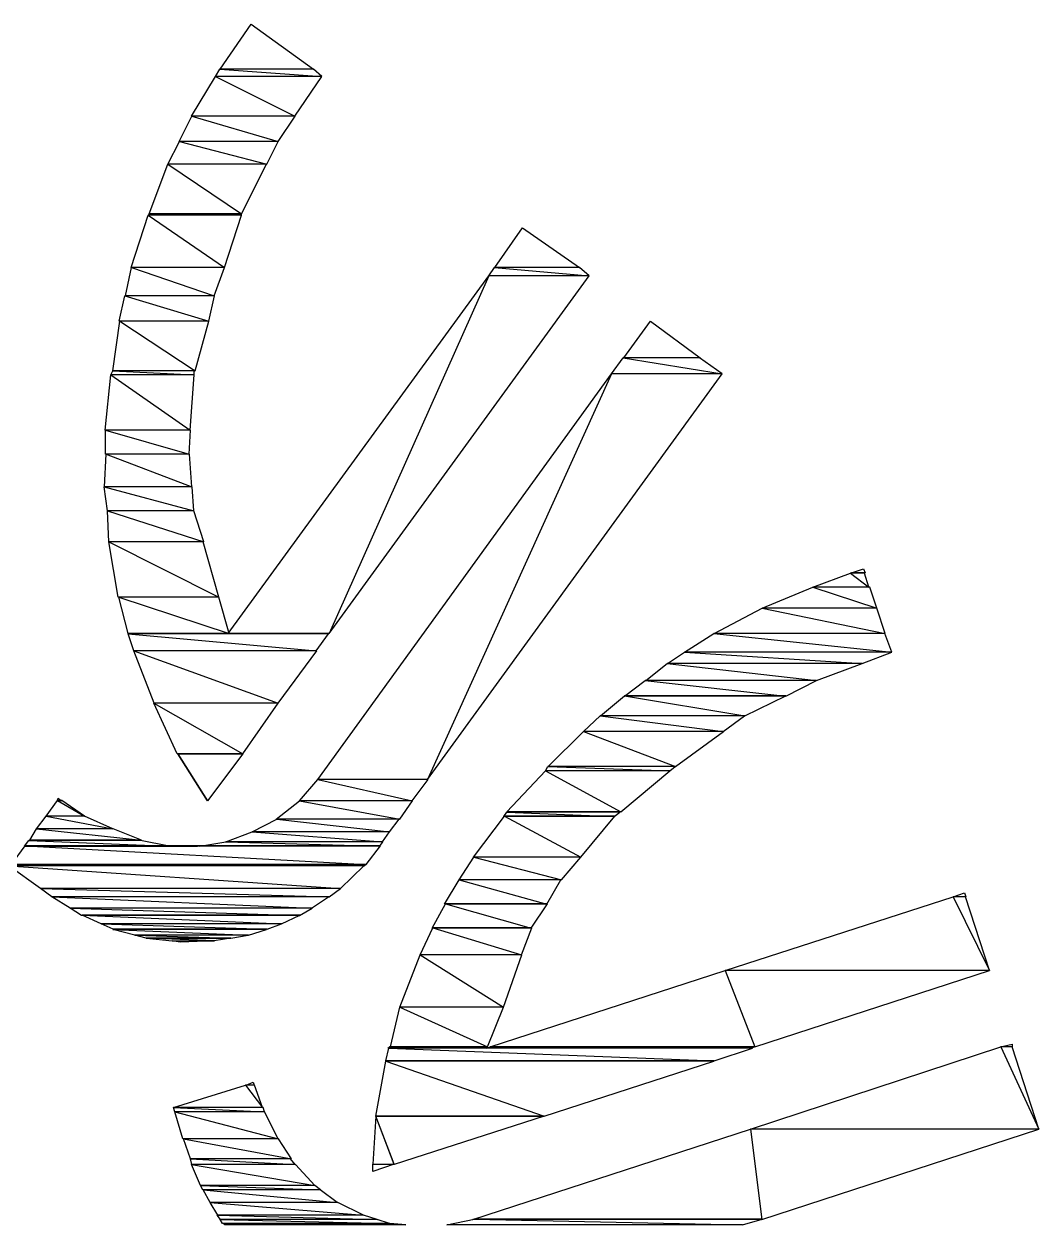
# Model space of a CAD drawing. Header units: millimetres. Extents: x 10 to 831, y 7 to 587.
# Drawn here: x 765.47 to 773.06, y 150.68 to 159.67 of the extents above; entities that cross this region are included whole.
import ezdxf

# ---------------------------------------------------------------- set-up
doc = ezdxf.new("R2010")
doc.units = ezdxf.units.MM
doc.layers.get('0').update_dxf_attribs({"linetype": 'CONTINUOUS'})

msp = doc.modelspace()

# ---------------------------------------------------------------- linework, layer by layer
at = {"color": 0}
for p, q in [((766.935, 159.329), (767.168, 159.668)), ((767.168, 159.668), (767.634, 159.329)), ((767.168, 159.668), (767.634, 159.329)), ((766.9, 159.275), (766.932, 159.329)), ((767.634, 159.329), (766.932, 159.329)), ((766.932, 159.329), (767.697, 159.275)), ((766.932, 159.329), (767.697, 159.275)), ((767.634, 159.329), (766.932, 159.329)), ((766.932, 159.329), (767.697, 159.275)), ((766.932, 159.329), (767.697, 159.275)), ((767.634, 159.329), (766.935, 159.329)), ((767.634, 159.329), (766.935, 159.329)), ((767.697, 159.275), (767.634, 159.329)), ((767.697, 159.275), (767.634, 159.329)), ((766.72, 158.979), (766.9, 159.275)), ((767.697, 159.275), (766.9, 159.275)), ((767.697, 159.275), (766.9, 159.275)), ((767.697, 159.275), (766.9, 159.275)), ((766.9, 159.275), (767.493, 158.979)), ((766.9, 159.275), (767.493, 158.979)), ((767.697, 159.275), (766.9, 159.275)), ((766.9, 159.275), (767.493, 158.979)), ((766.9, 159.275), (767.493, 158.979)), ((767.493, 158.979), (767.697, 159.275)), ((767.493, 158.979), (767.697, 159.275)), ((766.628, 158.788), (766.724, 158.979)), ((767.493, 158.979), (766.72, 158.979)), ((767.493, 158.979), (766.72, 158.979)), ((767.496, 158.979), (766.724, 158.979)), ((766.724, 158.979), (767.369, 158.788)), ((766.724, 158.979), (767.369, 158.788)), ((767.496, 158.979), (766.724, 158.979)), ((766.724, 158.979), (767.369, 158.788)), ((766.724, 158.979), (767.369, 158.788)), ((767.369, 158.788), (767.496, 158.979)), ((767.369, 158.788), (767.496, 158.979)), ((766.544, 158.619), (766.632, 158.788)), ((767.369, 158.788), (766.628, 158.788)), ((767.369, 158.788), (766.628, 158.788)), ((767.369, 158.788), (766.632, 158.788)), ((766.632, 158.788), (767.285, 158.619)), ((766.632, 158.788), (767.285, 158.619)), ((767.369, 158.788), (766.632, 158.788)), ((766.632, 158.788), (767.285, 158.619)), ((766.632, 158.788), (767.285, 158.619)), ((767.285, 158.619), (767.369, 158.788)), ((767.285, 158.619), (767.369, 158.788)), ((766.403, 158.248), (766.544, 158.619)), ((767.285, 158.619), (766.544, 158.619)), ((767.285, 158.619), (766.544, 158.619)), ((767.281, 158.619), (766.544, 158.619)), ((766.544, 158.619), (767.094, 158.248)), ((766.544, 158.619), (767.094, 158.248)), ((767.281, 158.619), (766.544, 158.619)), ((766.544, 158.619), (767.094, 158.248)), ((766.544, 158.619), (767.094, 158.248)), ((767.094, 158.248), (767.281, 158.619)), ((767.094, 158.248), (767.281, 158.619)), ((766.269, 157.846), (766.396, 158.239)), ((766.396, 158.239), (766.406, 158.248)), ((767.094, 158.239), (766.396, 158.239)), ((767.094, 158.239), (766.396, 158.239)), ((767.094, 158.239), (766.396, 158.239)), ((766.396, 158.239), (766.967, 157.846)), ((766.396, 158.239), (766.967, 157.846)), ((767.094, 158.239), (766.396, 158.239)), ((766.396, 158.239), (766.967, 157.846)), ((766.396, 158.239), (766.967, 157.846)), ((767.094, 158.248), (766.403, 158.248)), ((767.094, 158.248), (766.403, 158.248)), ((767.094, 158.248), (766.406, 158.248)), ((766.406, 158.248), (767.094, 158.239)), ((766.406, 158.248), (767.094, 158.239)), ((767.094, 158.248), (766.406, 158.248)), ((766.406, 158.248), (767.094, 158.239)), ((766.406, 158.248), (767.094, 158.239)), ((766.967, 157.846), (767.094, 158.239)), ((766.967, 157.846), (767.094, 158.239)), ((767.094, 158.239), (767.094, 158.248)), ((767.094, 158.239), (767.094, 158.248)), ((768.992, 157.847), (769.197, 158.144)), ((769.197, 158.144), (769.624, 157.847)), ((769.197, 158.144), (769.624, 157.847)), ((766.226, 157.635), (766.272, 157.847)), ((766.967, 157.846), (766.269, 157.846)), ((766.967, 157.846), (766.269, 157.846)), ((766.967, 157.847), (766.272, 157.847)), ((766.272, 157.847), (766.89, 157.635)), ((766.272, 157.847), (766.89, 157.635)), ((766.967, 157.847), (766.272, 157.847)), ((766.272, 157.847), (766.89, 157.635)), ((766.272, 157.847), (766.89, 157.635)), ((766.89, 157.635), (766.967, 157.847)), ((766.89, 157.635), (766.967, 157.847)), ((766.995, 155.107), (768.946, 157.783)), ((768.946, 157.783), (767.75, 155.107)), ((767.75, 155.107), (769.698, 157.783)), ((768.946, 157.783), (767.75, 155.107)), ((768.946, 157.783), (767.75, 155.107)), ((767.75, 155.107), (769.698, 157.783)), ((768.946, 157.783), (767.75, 155.107)), ((768.946, 157.783), (768.989, 157.847)), ((769.698, 157.783), (768.946, 157.783)), ((769.698, 157.783), (768.946, 157.783)), ((769.698, 157.783), (768.946, 157.783)), ((769.698, 157.783), (768.946, 157.783)), ((769.624, 157.847), (768.989, 157.847)), ((768.989, 157.847), (769.698, 157.783)), ((768.989, 157.847), (769.698, 157.783)), ((769.624, 157.847), (768.989, 157.847)), ((768.989, 157.847), (769.698, 157.783)), ((768.989, 157.847), (769.698, 157.783)), ((769.624, 157.847), (768.992, 157.847)), ((769.624, 157.847), (768.992, 157.847)), ((769.698, 157.783), (769.624, 157.847)), ((769.698, 157.783), (769.624, 157.847)), ((766.18, 157.444), (766.223, 157.635)), ((766.893, 157.635), (766.223, 157.635)), ((766.223, 157.635), (766.851, 157.444)), ((766.223, 157.635), (766.851, 157.444)), ((766.893, 157.635), (766.223, 157.635)), ((766.223, 157.635), (766.851, 157.444)), ((766.223, 157.635), (766.851, 157.444)), ((766.89, 157.635), (766.226, 157.635)), ((766.89, 157.635), (766.226, 157.635)), ((766.851, 157.444), (766.893, 157.635)), ((766.851, 157.444), (766.893, 157.635)), ((766.131, 157.074), (766.184, 157.445)), ((766.851, 157.444), (766.18, 157.444)), ((766.851, 157.444), (766.18, 157.444)), ((766.851, 157.445), (766.184, 157.445)), ((766.184, 157.445), (766.748, 157.074)), ((766.184, 157.445), (766.748, 157.074)), ((766.851, 157.445), (766.184, 157.445)), ((766.184, 157.445), (766.748, 157.074)), ((766.184, 157.445), (766.748, 157.074)), ((766.748, 157.074), (766.851, 157.445)), ((766.748, 157.074), (766.851, 157.445)), ((769.955, 157.171), (770.156, 157.445)), ((770.156, 157.445), (770.527, 157.171)), ((770.156, 157.445), (770.527, 157.171)), ((769.863, 157.052), (769.952, 157.17)), ((770.523, 157.17), (769.952, 157.17)), ((769.952, 157.17), (770.692, 157.052)), ((769.952, 157.17), (770.692, 157.052)), ((770.523, 157.17), (769.952, 157.17)), ((769.952, 157.17), (770.692, 157.052)), ((769.952, 157.17), (770.692, 157.052)), ((770.527, 157.171), (769.955, 157.171)), ((770.527, 157.171), (769.955, 157.171)), ((770.692, 157.052), (770.523, 157.17)), ((770.692, 157.052), (770.523, 157.17)), ((766.117, 157.043), (766.131, 157.074)), ((766.748, 157.074), (766.131, 157.074)), ((766.748, 157.074), (766.131, 157.074)), ((766.741, 157.074), (766.131, 157.074)), ((766.131, 157.074), (766.741, 157.043)), ((766.131, 157.074), (766.741, 157.043)), ((766.741, 157.074), (766.131, 157.074)), ((766.131, 157.074), (766.741, 157.043)), ((766.131, 157.074), (766.741, 157.043)), ((766.741, 157.043), (766.741, 157.074)), ((766.741, 157.043), (766.741, 157.074)), ((766.075, 156.629), (766.117, 157.043)), ((766.741, 157.043), (766.117, 157.043)), ((766.741, 157.043), (766.117, 157.043)), ((766.741, 157.043), (766.117, 157.043)), ((766.117, 157.043), (766.71, 156.629)), ((766.117, 157.043), (766.71, 156.629)), ((766.741, 157.043), (766.117, 157.043)), ((766.117, 157.043), (766.71, 156.629)), ((766.117, 157.043), (766.71, 156.629)), ((766.71, 156.629), (766.741, 157.043)), ((766.71, 156.629), (766.741, 157.043)), ((767.666, 154.015), (769.863, 157.052)), ((769.863, 157.052), (768.488, 154.015)), ((768.488, 154.015), (770.692, 157.052)), ((769.863, 157.052), (768.488, 154.015)), ((769.863, 157.052), (768.488, 154.015)), ((768.488, 154.015), (770.692, 157.052)), ((769.863, 157.052), (768.488, 154.015)), ((770.692, 157.052), (769.863, 157.052)), ((770.692, 157.052), (769.863, 157.052)), ((770.692, 157.052), (769.863, 157.052)), ((770.692, 157.052), (769.863, 157.052)), ((766.71, 156.629), (766.075, 156.629)), ((766.71, 156.629), (766.075, 156.629)), ((766.713, 156.629), (766.078, 156.629)), ((766.078, 156.629), (766.703, 156.45)), ((766.078, 156.629), (766.703, 156.45)), ((766.713, 156.629), (766.078, 156.629)), ((766.078, 156.629), (766.703, 156.45)), ((766.078, 156.629), (766.703, 156.45)), ((766.078, 156.45), (766.078, 156.629)), ((766.703, 156.45), (766.713, 156.629)), ((766.703, 156.45), (766.713, 156.629)), ((766.071, 156.206), (766.082, 156.45)), ((766.703, 156.45), (766.078, 156.45)), ((766.703, 156.45), (766.078, 156.45)), ((766.706, 156.45), (766.082, 156.45)), ((766.082, 156.45), (766.724, 156.206)), ((766.082, 156.45), (766.724, 156.206)), ((766.706, 156.45), (766.082, 156.45)), ((766.082, 156.45), (766.724, 156.206)), ((766.082, 156.45), (766.724, 156.206)), ((766.724, 156.206), (766.706, 156.45)), ((766.724, 156.206), (766.706, 156.45)), ((766.727, 156.206), (766.068, 156.206)), ((766.068, 156.206), (766.738, 156.027)), ((766.068, 156.206), (766.738, 156.027)), ((766.727, 156.206), (766.068, 156.206)), ((766.068, 156.206), (766.738, 156.027)), ((766.068, 156.206), (766.738, 156.027)), ((766.092, 156.027), (766.068, 156.206)), ((766.724, 156.206), (766.071, 156.206)), ((766.724, 156.206), (766.071, 156.206)), ((766.738, 156.027), (766.727, 156.206)), ((766.738, 156.027), (766.727, 156.206)), ((766.738, 156.027), (766.092, 156.027)), ((766.738, 156.027), (766.092, 156.027)), ((766.738, 156.027), (766.092, 156.027)), ((766.092, 156.027), (766.812, 155.794)), ((766.092, 156.027), (766.812, 155.794)), ((766.738, 156.027), (766.092, 156.027)), ((766.092, 156.027), (766.812, 155.794)), ((766.092, 156.027), (766.812, 155.794)), ((766.103, 155.794), (766.092, 156.027)), ((766.812, 155.794), (766.738, 156.027)), ((766.812, 155.794), (766.738, 156.027)), ((766.812, 155.794), (766.103, 155.794)), ((766.812, 155.794), (766.103, 155.794)), ((766.808, 155.794), (766.103, 155.794)), ((766.103, 155.794), (766.925, 155.381)), ((766.103, 155.794), (766.925, 155.381)), ((766.808, 155.794), (766.103, 155.794)), ((766.103, 155.794), (766.925, 155.381)), ((766.103, 155.794), (766.925, 155.381)), ((766.173, 155.381), (766.103, 155.794)), ((766.925, 155.381), (766.808, 155.794)), ((766.925, 155.381), (766.808, 155.794)), ((771.37, 155.455), (771.652, 155.56)), ((771.758, 155.56), (771.652, 155.56)), ((771.652, 155.56), (771.79, 155.455)), ((771.652, 155.56), (771.79, 155.455)), ((771.758, 155.56), (771.652, 155.56)), ((771.652, 155.56), (771.79, 155.455)), ((771.652, 155.56), (771.79, 155.455)), ((771.659, 155.561), (771.751, 155.593)), ((771.761, 155.561), (771.659, 155.561)), ((771.761, 155.561), (771.659, 155.561)), ((771.751, 155.593), (771.761, 155.561)), ((771.751, 155.593), (771.761, 155.561)), ((771.79, 155.455), (771.758, 155.56)), ((771.79, 155.455), (771.758, 155.56)), ((770.992, 155.297), (771.37, 155.455)), ((771.79, 155.455), (771.37, 155.455)), ((771.79, 155.455), (771.37, 155.455)), ((771.797, 155.455), (771.37, 155.455)), ((771.37, 155.455), (771.85, 155.297)), ((771.37, 155.455), (771.85, 155.297)), ((771.797, 155.455), (771.37, 155.455)), ((771.37, 155.455), (771.85, 155.297)), ((771.37, 155.455), (771.85, 155.297)), ((771.85, 155.297), (771.797, 155.455)), ((771.85, 155.297), (771.797, 155.455)), ((766.925, 155.381), (766.173, 155.381)), ((766.925, 155.381), (766.173, 155.381)), ((766.925, 155.381), (766.177, 155.381)), ((766.177, 155.381), (767.002, 155.107)), ((766.177, 155.381), (767.002, 155.107)), ((766.925, 155.381), (766.177, 155.381)), ((766.177, 155.381), (767.002, 155.107)), ((766.177, 155.381), (767.002, 155.107)), ((766.247, 155.107), (766.177, 155.381)), ((767.002, 155.107), (766.925, 155.381)), ((767.002, 155.107), (766.925, 155.381)), ((770.632, 155.107), (770.992, 155.297)), ((771.85, 155.297), (770.992, 155.297)), ((771.85, 155.297), (770.992, 155.297)), ((771.85, 155.297), (770.992, 155.297)), ((770.992, 155.297), (771.913, 155.107)), ((770.992, 155.297), (771.913, 155.107)), ((771.85, 155.297), (770.992, 155.297)), ((770.992, 155.297), (771.913, 155.107)), ((770.992, 155.297), (771.913, 155.107)), ((771.913, 155.107), (771.85, 155.297)), ((771.913, 155.107), (771.85, 155.297)), ((767.002, 155.107), (766.247, 155.107)), ((767.002, 155.107), (766.247, 155.107)), ((767.747, 155.105), (766.247, 155.105)), ((766.247, 155.105), (767.655, 154.978)), ((766.247, 155.105), (767.655, 154.978)), ((767.747, 155.105), (766.247, 155.105)), ((766.247, 155.105), (767.655, 154.978)), ((766.247, 155.105), (767.655, 154.978)), ((766.29, 154.978), (766.247, 155.105)), ((767.75, 155.107), (766.995, 155.107)), ((767.75, 155.107), (766.995, 155.107)), ((767.655, 154.978), (767.747, 155.105)), ((767.655, 154.978), (767.747, 155.105)), ((770.41, 154.969), (770.629, 155.107)), ((771.91, 155.107), (770.629, 155.107)), ((770.629, 155.107), (771.962, 154.969)), ((770.629, 155.107), (771.962, 154.969)), ((771.91, 155.107), (770.629, 155.107)), ((770.629, 155.107), (771.962, 154.969)), ((770.629, 155.107), (771.962, 154.969)), ((771.913, 155.107), (770.632, 155.107)), ((771.913, 155.107), (770.632, 155.107)), ((771.962, 154.969), (771.91, 155.107)), ((771.962, 154.969), (771.91, 155.107)), ((767.655, 154.978), (766.29, 154.978)), ((767.655, 154.978), (766.29, 154.978)), ((767.659, 154.978), (766.29, 154.978)), ((766.29, 154.978), (767.369, 154.587)), ((766.29, 154.978), (767.369, 154.587)), ((767.659, 154.978), (766.29, 154.978)), ((766.29, 154.978), (767.369, 154.587)), ((766.29, 154.978), (767.369, 154.587)), ((766.442, 154.587), (766.29, 154.978)), ((767.369, 154.587), (767.659, 154.978)), ((767.369, 154.587), (767.659, 154.978)), ((770.283, 154.883), (770.41, 154.969)), ((771.962, 154.969), (770.41, 154.969)), ((771.962, 154.969), (770.41, 154.969)), ((771.962, 154.969), (770.41, 154.969)), ((770.41, 154.969), (771.74, 154.883)), ((770.41, 154.969), (771.74, 154.883)), ((771.962, 154.969), (770.41, 154.969)), ((770.41, 154.969), (771.74, 154.883)), ((770.41, 154.969), (771.74, 154.883)), ((771.74, 154.883), (771.962, 154.969)), ((771.74, 154.883), (771.962, 154.969)), ((770.121, 154.757), (770.28, 154.883)), ((771.74, 154.883), (770.28, 154.883)), ((770.28, 154.883), (771.398, 154.757)), ((770.28, 154.883), (771.398, 154.757)), ((771.74, 154.883), (770.28, 154.883)), ((770.28, 154.883), (771.398, 154.757)), ((770.28, 154.883), (771.398, 154.757)), ((771.74, 154.883), (770.283, 154.883)), ((771.74, 154.883), (770.283, 154.883)), ((771.398, 154.757), (771.74, 154.883)), ((771.398, 154.757), (771.74, 154.883)), ((769.962, 154.639), (770.117, 154.757)), ((771.398, 154.757), (770.117, 154.757)), ((770.117, 154.757), (771.169, 154.639)), ((770.117, 154.757), (771.169, 154.639)), ((771.398, 154.757), (770.117, 154.757)), ((770.117, 154.757), (771.169, 154.639)), ((770.117, 154.757), (771.169, 154.639)), ((771.398, 154.757), (770.121, 154.757)), ((771.398, 154.757), (770.121, 154.757)), ((771.169, 154.639), (771.398, 154.757)), ((771.169, 154.639), (771.398, 154.757)), ((769.782, 154.492), (769.962, 154.641)), ((771.169, 154.641), (769.962, 154.641)), ((769.962, 154.641), (770.862, 154.492)), ((769.962, 154.641), (770.862, 154.492)), ((771.169, 154.641), (769.962, 154.641)), ((769.962, 154.641), (770.862, 154.492)), ((769.962, 154.641), (770.862, 154.492)), ((771.169, 154.639), (769.962, 154.639)), ((771.169, 154.639), (769.962, 154.639)), ((770.862, 154.492), (771.169, 154.641)), ((770.862, 154.492), (771.169, 154.641)), ((767.369, 154.587), (766.438, 154.587)), ((766.438, 154.587), (767.105, 154.207)), ((766.438, 154.587), (767.105, 154.207)), ((767.369, 154.587), (766.438, 154.587)), ((766.438, 154.587), (767.105, 154.207)), ((766.438, 154.587), (767.105, 154.207)), ((766.614, 154.207), (766.438, 154.587)), ((767.369, 154.587), (766.442, 154.587)), ((767.369, 154.587), (766.442, 154.587)), ((767.105, 154.207), (767.369, 154.587)), ((767.105, 154.207), (767.369, 154.587)), ((769.655, 154.375), (769.779, 154.492)), ((770.858, 154.492), (769.779, 154.492)), ((769.779, 154.492), (770.699, 154.375)), ((769.779, 154.492), (770.699, 154.375)), ((770.858, 154.492), (769.779, 154.492)), ((769.779, 154.492), (770.699, 154.375)), ((769.779, 154.492), (770.699, 154.375)), ((770.862, 154.492), (769.782, 154.492)), ((770.862, 154.492), (769.782, 154.492)), ((770.699, 154.375), (770.858, 154.492)), ((770.699, 154.375), (770.858, 154.492)), ((769.391, 154.112), (769.655, 154.376)), ((770.703, 154.376), (769.655, 154.376)), ((769.655, 154.376), (770.343, 154.112)), ((769.655, 154.376), (770.343, 154.112)), ((770.703, 154.376), (769.655, 154.376)), ((769.655, 154.376), (770.343, 154.112)), ((769.655, 154.376), (770.343, 154.112)), ((770.699, 154.375), (769.655, 154.375)), ((770.699, 154.375), (769.655, 154.375)), ((770.343, 154.112), (770.703, 154.376)), ((770.343, 154.112), (770.703, 154.376)), ((767.105, 154.207), (766.614, 154.207)), ((767.105, 154.207), (766.614, 154.207)), ((766.84, 153.857), (766.618, 154.207)), ((766.618, 154.207), (766.84, 153.857)), ((766.84, 153.857), (766.618, 154.207)), ((766.618, 154.207), (767.105, 154.207)), ((766.84, 153.857), (766.618, 154.207)), ((766.618, 154.207), (766.84, 153.857)), ((766.84, 153.857), (766.618, 154.207)), ((766.618, 154.207), (767.105, 154.207)), ((767.105, 154.207), (766.84, 153.857)), ((769.369, 154.08), (769.387, 154.112)), ((770.34, 154.112), (769.387, 154.112)), ((769.387, 154.112), (770.301, 154.08)), ((769.387, 154.112), (770.301, 154.08)), ((770.34, 154.112), (769.387, 154.112)), ((769.387, 154.112), (770.301, 154.08)), ((769.387, 154.112), (770.301, 154.08)), ((770.343, 154.112), (769.391, 154.112)), ((770.343, 154.112), (769.391, 154.112)), ((770.301, 154.08), (770.34, 154.112)), ((770.301, 154.08), (770.34, 154.112)), ((767.528, 153.857), (767.666, 154.015)), ((768.488, 154.015), (767.666, 154.015)), ((768.488, 154.015), (767.666, 154.015)), ((768.491, 154.015), (767.666, 154.015)), ((767.666, 154.015), (768.371, 153.857)), ((767.666, 154.015), (768.371, 153.857)), ((768.491, 154.015), (767.666, 154.015)), ((767.666, 154.015), (768.371, 153.857)), ((767.666, 154.015), (768.371, 153.857)), ((768.371, 153.857), (768.491, 154.015)), ((768.371, 153.857), (768.491, 154.015)), ((769.08, 153.773), (769.369, 154.08)), ((770.301, 154.08), (769.369, 154.08)), ((770.301, 154.08), (769.369, 154.08)), ((770.301, 154.08), (769.369, 154.08)), ((769.369, 154.08), (769.934, 153.773)), ((769.369, 154.08), (769.934, 153.773)), ((770.301, 154.08), (769.369, 154.08)), ((769.369, 154.08), (769.934, 153.773)), ((769.369, 154.08), (769.934, 153.773)), ((769.934, 153.773), (770.301, 154.08)), ((769.934, 153.773), (770.301, 154.08)), ((765.634, 153.741), (765.718, 153.858)), ((765.715, 153.857), (765.722, 153.877)), ((765.747, 153.857), (765.715, 153.857)), ((765.747, 153.857), (765.715, 153.857)), ((765.75, 153.858), (765.718, 153.858)), ((765.718, 153.858), (765.919, 153.741)), ((765.718, 153.858), (765.919, 153.741)), ((765.75, 153.858), (765.718, 153.858)), ((765.718, 153.858), (765.919, 153.741)), ((765.718, 153.858), (765.919, 153.741)), ((765.722, 153.877), (765.747, 153.857)), ((765.722, 153.877), (765.747, 153.857)), ((765.919, 153.741), (765.75, 153.858)), ((765.919, 153.741), (765.75, 153.858)), ((766.84, 153.857), (766.84, 153.857)), ((766.84, 153.857), (766.84, 153.857)), ((766.84, 153.857), (766.84, 153.857)), ((766.84, 153.857), (766.84, 153.857)), ((766.84, 153.857), (766.84, 153.857)), ((766.84, 153.857), (766.84, 153.857)), ((767.355, 153.719), (767.528, 153.857)), ((768.371, 153.857), (767.528, 153.857)), ((768.371, 153.857), (767.528, 153.857)), ((768.375, 153.857), (767.528, 153.857)), ((767.528, 153.857), (768.279, 153.719)), ((767.528, 153.857), (768.279, 153.719)), ((768.375, 153.857), (767.528, 153.857)), ((767.528, 153.857), (768.279, 153.719)), ((767.528, 153.857), (768.279, 153.719)), ((768.279, 153.719), (768.375, 153.857)), ((768.279, 153.719), (768.375, 153.857)), ((765.56, 153.646), (765.634, 153.741)), ((765.919, 153.741), (765.634, 153.741)), ((765.919, 153.741), (765.634, 153.741)), ((765.919, 153.741), (765.634, 153.741)), ((765.634, 153.741), (766.131, 153.646)), ((765.634, 153.741), (766.131, 153.646)), ((765.919, 153.741), (765.634, 153.741)), ((765.634, 153.741), (766.131, 153.646)), ((765.634, 153.741), (766.131, 153.646)), ((766.131, 153.646), (765.919, 153.741)), ((766.131, 153.646), (765.919, 153.741)), ((768.83, 153.434), (769.063, 153.741)), ((769.059, 153.739), (769.08, 153.771)), ((769.885, 153.739), (769.059, 153.739)), ((769.885, 153.739), (769.059, 153.739)), ((769.888, 153.741), (769.063, 153.741)), ((769.063, 153.741), (769.634, 153.434)), ((769.063, 153.741), (769.634, 153.434)), ((769.888, 153.741), (769.063, 153.741)), ((769.063, 153.741), (769.634, 153.434)), ((769.063, 153.741), (769.634, 153.434)), ((769.934, 153.773), (769.08, 153.773)), ((769.934, 153.773), (769.08, 153.773)), ((769.927, 153.771), (769.08, 153.771)), ((769.08, 153.771), (769.885, 153.739)), ((769.08, 153.771), (769.885, 153.739)), ((769.927, 153.771), (769.08, 153.771)), ((769.08, 153.771), (769.885, 153.739)), ((769.08, 153.771), (769.885, 153.739)), ((769.634, 153.434), (769.888, 153.741)), ((769.634, 153.434), (769.888, 153.741)), ((769.885, 153.739), (769.927, 153.771)), ((769.885, 153.739), (769.927, 153.771)), ((765.51, 153.562), (765.56, 153.646)), ((766.131, 153.646), (765.56, 153.646)), ((766.131, 153.646), (765.56, 153.646)), ((766.135, 153.646), (765.56, 153.646)), ((765.56, 153.646), (766.346, 153.562)), ((765.56, 153.646), (766.346, 153.562)), ((766.135, 153.646), (765.56, 153.646)), ((765.56, 153.646), (766.346, 153.562)), ((765.56, 153.646), (766.346, 153.562)), ((766.346, 153.562), (766.135, 153.646)), ((766.346, 153.562), (766.135, 153.646)), ((767.175, 153.624), (767.359, 153.719)), ((768.279, 153.719), (767.355, 153.719)), ((768.279, 153.719), (767.355, 153.719)), ((768.276, 153.719), (767.359, 153.719)), ((767.359, 153.719), (768.202, 153.624)), ((767.359, 153.719), (768.202, 153.624)), ((768.276, 153.719), (767.359, 153.719)), ((767.359, 153.719), (768.202, 153.624)), ((767.359, 153.719), (768.202, 153.624)), ((768.202, 153.624), (768.276, 153.719)), ((768.202, 153.624), (768.276, 153.719)), ((765.471, 153.518), (765.503, 153.56)), ((766.339, 153.56), (765.503, 153.56)), ((765.503, 153.56), (766.554, 153.518)), ((765.503, 153.56), (766.554, 153.518)), ((766.339, 153.56), (765.503, 153.56)), ((765.503, 153.56), (766.554, 153.518)), ((765.503, 153.56), (766.554, 153.518)), ((766.346, 153.562), (765.51, 153.562)), ((766.346, 153.562), (765.51, 153.562)), ((766.554, 153.518), (766.339, 153.56)), ((766.554, 153.518), (766.339, 153.56)), ((766.978, 153.549), (767.175, 153.624)), ((768.202, 153.624), (767.175, 153.624)), ((768.202, 153.624), (767.175, 153.624)), ((768.202, 153.624), (767.175, 153.624)), ((767.175, 153.624), (768.149, 153.549)), ((767.175, 153.624), (768.149, 153.549)), ((768.202, 153.624), (767.175, 153.624)), ((767.175, 153.624), (768.149, 153.549)), ((767.175, 153.624), (768.149, 153.549)), ((768.149, 153.549), (768.202, 153.624)), ((768.149, 153.549), (768.202, 153.624)), ((765.373, 153.381), (765.475, 153.519)), ((766.554, 153.518), (765.471, 153.518)), ((766.554, 153.518), (765.471, 153.518)), ((768.135, 153.519), (765.475, 153.519)), ((765.475, 153.519), (768.029, 153.381)), ((765.475, 153.519), (768.029, 153.381)), ((768.135, 153.519), (765.475, 153.519)), ((765.475, 153.519), (768.029, 153.381)), ((765.475, 153.519), (768.029, 153.381)), ((766.766, 153.518), (765.478, 153.518)), ((765.478, 153.518), (766.766, 153.518)), ((766.766, 153.518), (765.478, 153.518)), ((765.478, 153.518), (766.554, 153.518)), ((766.766, 153.518), (765.478, 153.518)), ((765.478, 153.518), (766.766, 153.518)), ((766.766, 153.518), (765.478, 153.518)), ((765.478, 153.518), (766.554, 153.518)), ((766.554, 153.518), (766.766, 153.518)), ((768.135, 153.519), (766.766, 153.519)), ((768.135, 153.519), (766.766, 153.519)), ((766.766, 153.519), (766.791, 153.519)), ((766.766, 153.518), (766.766, 153.518)), ((766.766, 153.518), (766.766, 153.518)), ((766.784, 153.518), (766.978, 153.549)), ((768.131, 153.518), (766.784, 153.518)), ((768.131, 153.518), (766.784, 153.518)), ((768.135, 153.519), (766.791, 153.519)), ((766.791, 153.519), (768.135, 153.519)), ((766.791, 153.519), (768.135, 153.519)), ((768.135, 153.519), (766.791, 153.519)), ((766.791, 153.519), (768.135, 153.519)), ((766.791, 153.519), (768.135, 153.519)), ((768.149, 153.549), (766.978, 153.549)), ((768.149, 153.549), (766.978, 153.549)), ((768.152, 153.549), (766.978, 153.549)), ((766.978, 153.549), (768.131, 153.518)), ((766.978, 153.549), (768.131, 153.518)), ((768.152, 153.549), (766.978, 153.549)), ((766.978, 153.549), (768.131, 153.518)), ((766.978, 153.549), (768.131, 153.518)), ((768.029, 153.381), (768.135, 153.519)), ((768.029, 153.381), (768.135, 153.519)), ((768.131, 153.518), (768.152, 153.549)), ((768.131, 153.518), (768.152, 153.549)), ((768.025, 153.381), (765.366, 153.381)), ((765.366, 153.381), (768.015, 153.37)), ((765.366, 153.381), (768.015, 153.37)), ((768.025, 153.381), (765.366, 153.381)), ((765.366, 153.381), (768.015, 153.37)), ((765.366, 153.381), (768.015, 153.37)), ((768.029, 153.381), (765.373, 153.381)), ((768.029, 153.381), (765.373, 153.381)), ((768.015, 153.37), (768.025, 153.381)), ((768.015, 153.37), (768.025, 153.381)), ((768.724, 153.264), (768.833, 153.434)), ((769.634, 153.434), (768.83, 153.434)), ((769.634, 153.434), (768.83, 153.434)), ((769.634, 153.434), (768.833, 153.434)), ((768.833, 153.434), (769.489, 153.264)), ((768.833, 153.434), (769.489, 153.264)), ((769.634, 153.434), (768.833, 153.434)), ((768.833, 153.434), (769.489, 153.264)), ((768.833, 153.434), (769.489, 153.264)), ((769.489, 153.264), (769.634, 153.434)), ((769.489, 153.264), (769.634, 153.434)), ((768.011, 153.37), (765.355, 153.37)), ((765.355, 153.37), (767.835, 153.201)), ((765.355, 153.37), (767.835, 153.201)), ((768.011, 153.37), (765.355, 153.37)), ((765.355, 153.37), (767.835, 153.201)), ((765.355, 153.37), (767.835, 153.201)), ((765.591, 153.201), (765.355, 153.37)), ((768.015, 153.37), (765.358, 153.37)), ((768.015, 153.37), (765.358, 153.37)), ((767.835, 153.201), (768.011, 153.37)), ((767.835, 153.201), (768.011, 153.37)), ((767.835, 153.201), (765.591, 153.201)), ((767.835, 153.201), (765.591, 153.201)), ((767.835, 153.201), (765.591, 153.201)), ((765.591, 153.201), (767.75, 153.137)), ((765.591, 153.201), (767.75, 153.137)), ((767.835, 153.201), (765.591, 153.201)), ((765.591, 153.201), (767.75, 153.137)), ((765.591, 153.201), (767.75, 153.137)), ((765.676, 153.137), (765.591, 153.201)), ((767.75, 153.137), (767.835, 153.201)), ((767.75, 153.137), (767.835, 153.201)), ((768.615, 153.084), (768.724, 153.264)), ((769.489, 153.264), (768.724, 153.264)), ((769.489, 153.264), (768.724, 153.264)), ((769.486, 153.264), (768.724, 153.264)), ((768.724, 153.264), (769.38, 153.084)), ((768.724, 153.264), (769.38, 153.084)), ((769.486, 153.264), (768.724, 153.264)), ((768.724, 153.264), (769.38, 153.084)), ((768.724, 153.264), (769.38, 153.084)), ((769.38, 153.084), (769.486, 153.264)), ((769.38, 153.084), (769.486, 153.264)), ((767.75, 153.137), (765.676, 153.137)), ((767.75, 153.137), (765.676, 153.137)), ((767.747, 153.137), (765.676, 153.137)), ((765.676, 153.137), (767.62, 153.052)), ((765.676, 153.137), (767.62, 153.052)), ((767.747, 153.137), (765.676, 153.137)), ((765.676, 153.137), (767.62, 153.052)), ((765.676, 153.137), (767.62, 153.052)), ((765.814, 153.052), (765.676, 153.137)), ((767.62, 153.052), (767.747, 153.137)), ((767.62, 153.052), (767.747, 153.137)), ((770.714, 152.587), (772.421, 153.137)), ((772.421, 153.137), (772.506, 153.169)), ((772.516, 153.137), (772.421, 153.137)), ((772.516, 153.137), (772.421, 153.137)), ((772.513, 153.137), (772.421, 153.137)), ((772.421, 153.137), (772.693, 152.587)), ((772.421, 153.137), (772.693, 152.587)), ((772.513, 153.137), (772.421, 153.137)), ((772.421, 153.137), (772.693, 152.587)), ((772.421, 153.137), (772.693, 152.587)), ((772.506, 153.169), (772.516, 153.137)), ((772.506, 153.169), (772.516, 153.137)), ((772.693, 152.587), (772.513, 153.137)), ((772.693, 152.587), (772.513, 153.137)), ((767.62, 153.052), (765.814, 153.052)), ((767.62, 153.052), (765.814, 153.052)), ((767.623, 153.052), (765.814, 153.052)), ((765.814, 153.052), (767.528, 152.999)), ((765.814, 153.052), (767.528, 152.999)), ((767.623, 153.052), (765.814, 153.052)), ((765.814, 153.052), (767.528, 152.999)), ((765.814, 153.052), (767.528, 152.999)), ((765.898, 152.999), (765.814, 153.052)), ((767.528, 152.999), (767.623, 153.052)), ((767.528, 152.999), (767.623, 153.052)), ((768.523, 152.904), (768.622, 153.085)), ((769.38, 153.084), (768.615, 153.084)), ((769.38, 153.084), (768.615, 153.084)), ((769.384, 153.085), (768.622, 153.085)), ((768.622, 153.085), (769.264, 152.904)), ((768.622, 153.085), (769.264, 152.904)), ((769.384, 153.085), (768.622, 153.085)), ((768.622, 153.085), (769.264, 152.904)), ((768.622, 153.085), (769.264, 152.904)), ((769.264, 152.904), (769.384, 153.085)), ((769.264, 152.904), (769.384, 153.085)), ((767.528, 152.999), (765.898, 152.999)), ((767.528, 152.999), (765.898, 152.999)), ((767.532, 153.001), (765.902, 153.001)), ((765.902, 153.001), (767.394, 152.936)), ((765.902, 153.001), (767.394, 152.936)), ((767.532, 153.001), (765.902, 153.001)), ((765.902, 153.001), (767.394, 152.936)), ((765.902, 153.001), (767.394, 152.936)), ((766.046, 152.936), (765.902, 153.001)), ((767.394, 152.936), (766.046, 152.936)), ((767.394, 152.936), (766.046, 152.936)), ((767.394, 152.936), (766.046, 152.936)), ((766.046, 152.936), (767.288, 152.895)), ((766.046, 152.936), (767.288, 152.895)), ((767.394, 152.936), (766.046, 152.936)), ((766.046, 152.936), (767.288, 152.895)), ((766.046, 152.936), (767.288, 152.895)), ((766.135, 152.895), (766.046, 152.936)), ((767.288, 152.895), (767.394, 152.936)), ((767.288, 152.895), (767.394, 152.936)), ((767.394, 152.936), (767.532, 153.001)), ((767.394, 152.936), (767.532, 153.001)), ((767.281, 152.893), (766.131, 152.893)), ((766.131, 152.893), (767.147, 152.851)), ((766.131, 152.893), (767.147, 152.851)), ((767.281, 152.893), (766.131, 152.893)), ((766.131, 152.893), (767.147, 152.851)), ((766.131, 152.893), (767.147, 152.851)), ((766.297, 152.851), (766.131, 152.893)), ((767.288, 152.895), (766.135, 152.895)), ((767.288, 152.895), (766.135, 152.895)), ((767.147, 152.851), (766.297, 152.851)), ((767.147, 152.851), (766.297, 152.851)), ((767.144, 152.851), (766.297, 152.851)), ((766.297, 152.851), (767.016, 152.83)), ((766.297, 152.851), (767.016, 152.83)), ((767.144, 152.851), (766.297, 152.851)), ((766.297, 152.851), (767.016, 152.83)), ((766.297, 152.851), (767.016, 152.83)), ((766.381, 152.83), (766.297, 152.851)), ((767.016, 152.83), (767.144, 152.851)), ((767.016, 152.83), (767.144, 152.851)), ((767.147, 152.851), (767.281, 152.893)), ((767.147, 152.851), (767.281, 152.893)), ((768.431, 152.704), (768.526, 152.906)), ((769.264, 152.904), (768.523, 152.904)), ((769.264, 152.904), (768.523, 152.904)), ((769.267, 152.906), (768.526, 152.906)), ((768.526, 152.906), (769.19, 152.704)), ((768.526, 152.906), (769.19, 152.704)), ((769.267, 152.906), (768.526, 152.906)), ((768.526, 152.906), (769.19, 152.704)), ((768.526, 152.906), (769.19, 152.704)), ((769.19, 152.704), (769.267, 152.906)), ((769.19, 152.704), (769.267, 152.906)), ((767.016, 152.83), (766.381, 152.83)), ((767.016, 152.83), (766.381, 152.83)), ((766.381, 152.83), (767.016, 152.83)), ((766.381, 152.83), (767.016, 152.83)), ((766.89, 152.809), (766.381, 152.83)), ((766.385, 152.83), (766.576, 152.809)), ((766.893, 152.809), (766.385, 152.83)), ((766.385, 152.83), (766.576, 152.809)), ((766.893, 152.809), (766.385, 152.83)), ((766.576, 152.809), (766.893, 152.809)), ((766.576, 152.809), (766.893, 152.809)), ((766.576, 152.809), (766.893, 152.809)), ((766.576, 152.809), (766.893, 152.809)), ((766.635, 152.798), (766.576, 152.809)), ((766.893, 152.809), (766.635, 152.798)), ((766.893, 152.809), (766.635, 152.798)), ((767.016, 152.83), (766.89, 152.809)), ((767.016, 152.83), (766.89, 152.809)), ((768.279, 152.312), (768.431, 152.704)), ((769.19, 152.704), (768.431, 152.704)), ((769.19, 152.704), (768.431, 152.704)), ((769.193, 152.704), (768.431, 152.704)), ((768.431, 152.704), (769.056, 152.312)), ((768.431, 152.704), (769.056, 152.312)), ((769.193, 152.704), (768.431, 152.704)), ((768.431, 152.704), (769.056, 152.312)), ((768.431, 152.704), (769.056, 152.312)), ((769.056, 152.312), (769.193, 152.704)), ((769.056, 152.312), (769.193, 152.704)), ((768.957, 152.015), (770.714, 152.587)), ((772.693, 152.587), (770.714, 152.587)), ((772.693, 152.587), (770.714, 152.587)), ((772.693, 152.587), (770.714, 152.587)), ((770.714, 152.587), (770.936, 152.015)), ((770.714, 152.587), (770.936, 152.015)), ((772.693, 152.587), (770.714, 152.587)), ((770.714, 152.587), (770.936, 152.015)), ((770.714, 152.587), (770.936, 152.015)), ((770.936, 152.015), (772.693, 152.587)), ((770.936, 152.015), (772.693, 152.587)), ((768.209, 152.015), (768.279, 152.312)), ((769.056, 152.312), (768.279, 152.312)), ((769.056, 152.312), (768.279, 152.312)), ((769.056, 152.312), (768.279, 152.312)), ((768.279, 152.312), (768.936, 152.015)), ((768.279, 152.312), (768.936, 152.015)), ((769.056, 152.312), (768.279, 152.312)), ((768.279, 152.312), (768.936, 152.015)), ((768.279, 152.312), (768.936, 152.015)), ((768.936, 152.015), (769.056, 152.312)), ((768.936, 152.015), (769.056, 152.312)), ((772.774, 152.015), (772.862, 152.036)), ((772.862, 152.036), (772.862, 152.015)), ((772.862, 152.036), (772.862, 152.015)), ((768.174, 151.911), (768.198, 152.006)), ((768.191, 152.005), (768.202, 152.015)), ((768.932, 152.005), (768.191, 152.005)), ((768.932, 152.005), (768.191, 152.005)), ((770.918, 152.006), (768.198, 152.006)), ((768.198, 152.006), (770.632, 151.911)), ((768.198, 152.006), (770.632, 151.911)), ((770.918, 152.006), (768.198, 152.006)), ((768.198, 152.006), (770.632, 151.911)), ((768.198, 152.006), (770.632, 151.911)), ((768.932, 152.015), (768.202, 152.015)), ((768.202, 152.015), (768.932, 152.005)), ((768.202, 152.015), (768.932, 152.005)), ((768.932, 152.015), (768.202, 152.015)), ((768.202, 152.015), (768.932, 152.005)), ((768.202, 152.015), (768.932, 152.005)), ((768.936, 152.015), (768.209, 152.015)), ((768.936, 152.015), (768.209, 152.015)), ((768.932, 152.005), (768.957, 152.015)), ((768.932, 152.005), (768.932, 152.015)), ((768.932, 152.005), (768.932, 152.015)), ((770.915, 152.005), (768.932, 152.005)), ((770.915, 152.005), (768.932, 152.005)), ((770.936, 152.015), (768.957, 152.015)), ((770.936, 152.015), (768.957, 152.015)), ((770.932, 152.015), (768.957, 152.015)), ((768.957, 152.015), (770.915, 152.005)), ((768.957, 152.015), (770.915, 152.005)), ((770.932, 152.015), (768.957, 152.015)), ((768.957, 152.015), (770.915, 152.005)), ((768.957, 152.015), (770.915, 152.005)), ((770.632, 151.911), (770.918, 152.006)), ((770.632, 151.911), (770.918, 152.006)), ((770.904, 151.401), (772.777, 152.015)), ((770.915, 152.005), (770.932, 152.015)), ((770.915, 152.005), (770.932, 152.015)), ((772.862, 152.015), (772.774, 152.015)), ((772.862, 152.015), (772.774, 152.015)), ((772.862, 152.015), (772.777, 152.015)), ((772.777, 152.015), (773.063, 151.401)), ((772.777, 152.015), (773.063, 151.401)), ((772.862, 152.015), (772.777, 152.015)), ((772.777, 152.015), (773.063, 151.401)), ((772.777, 152.015), (773.063, 151.401)), ((773.063, 151.401), (772.862, 152.015)), ((773.063, 151.401), (772.862, 152.015)), ((768.1, 151.497), (768.174, 151.909)), ((770.632, 151.911), (768.174, 151.911)), ((770.632, 151.911), (768.174, 151.911)), ((770.629, 151.909), (768.174, 151.909)), ((768.174, 151.909), (769.359, 151.497)), ((768.174, 151.909), (769.359, 151.497)), ((770.629, 151.909), (768.174, 151.909)), ((768.174, 151.909), (769.359, 151.497)), ((768.174, 151.909), (769.359, 151.497)), ((769.359, 151.497), (770.629, 151.909)), ((769.359, 151.497), (770.629, 151.909)), ((766.586, 151.561), (767.126, 151.73)), ((767.193, 151.73), (767.126, 151.73)), ((767.126, 151.73), (767.253, 151.561)), ((767.126, 151.73), (767.253, 151.561)), ((767.193, 151.73), (767.126, 151.73)), ((767.126, 151.73), (767.253, 151.561)), ((767.126, 151.73), (767.253, 151.561)), ((767.129, 151.73), (767.182, 151.751)), ((767.189, 151.73), (767.129, 151.73)), ((767.189, 151.73), (767.129, 151.73)), ((767.182, 151.751), (767.189, 151.73)), ((767.182, 151.751), (767.189, 151.73)), ((767.253, 151.561), (767.193, 151.73)), ((767.253, 151.561), (767.193, 151.73)), ((767.253, 151.561), (766.586, 151.561)), ((767.253, 151.561), (766.586, 151.561)), ((767.256, 151.561), (766.586, 151.561)), ((766.586, 151.561), (767.267, 151.529)), ((766.586, 151.561), (767.267, 151.529)), ((767.256, 151.561), (766.586, 151.561)), ((766.586, 151.561), (767.267, 151.529)), ((766.586, 151.561), (767.267, 151.529)), ((766.597, 151.529), (766.586, 151.561)), ((767.267, 151.529), (766.597, 151.529)), ((767.267, 151.529), (766.597, 151.529)), ((767.267, 151.529), (766.597, 151.529)), ((766.597, 151.529), (767.369, 151.328)), ((766.597, 151.529), (767.369, 151.328)), ((767.267, 151.529), (766.597, 151.529)), ((766.597, 151.529), (767.369, 151.328)), ((766.597, 151.529), (767.369, 151.328)), ((766.657, 151.328), (766.597, 151.529)), ((767.267, 151.529), (767.256, 151.561)), ((767.267, 151.529), (767.256, 151.561)), ((767.369, 151.328), (767.267, 151.529)), ((767.369, 151.328), (767.267, 151.529)), ((768.1, 151.497), (768.078, 151.138)), ((768.1, 151.497), (768.078, 151.138)), ((769.359, 151.497), (768.1, 151.497)), ((769.359, 151.497), (768.1, 151.497)), ((768.237, 151.138), (768.1, 151.497)), ((768.237, 151.138), (768.1, 151.497)), ((768.1, 151.496), (769.359, 151.496)), ((768.1, 151.496), (769.359, 151.496)), ((768.237, 151.136), (768.1, 151.496)), ((769.359, 151.496), (768.237, 151.136)), ((769.359, 151.496), (768.237, 151.136)), ((768.826, 150.724), (770.904, 151.401)), ((773.063, 151.401), (770.904, 151.401)), ((773.063, 151.401), (770.904, 151.401)), ((773.063, 151.401), (770.904, 151.401)), ((770.904, 151.401), (770.989, 150.724)), ((770.904, 151.401), (770.989, 150.724)), ((773.063, 151.401), (770.904, 151.401)), ((770.904, 151.401), (770.989, 150.724)), ((770.904, 151.401), (770.989, 150.724)), ((770.989, 150.724), (773.063, 151.401)), ((770.989, 150.724), (773.063, 151.401)), ((767.369, 151.328), (766.657, 151.328)), ((767.369, 151.328), (766.657, 151.328)), ((767.373, 151.328), (766.66, 151.328)), ((766.66, 151.328), (767.468, 151.179)), ((766.66, 151.328), (767.468, 151.179)), ((767.373, 151.328), (766.66, 151.328)), ((766.66, 151.328), (767.468, 151.179)), ((766.66, 151.328), (767.468, 151.179)), ((766.713, 151.179), (766.66, 151.328)), ((767.468, 151.179), (767.373, 151.328)), ((767.468, 151.179), (767.373, 151.328)), ((767.468, 151.179), (766.713, 151.179)), ((767.468, 151.179), (766.713, 151.179)), ((767.461, 151.179), (766.713, 151.179)), ((766.713, 151.179), (767.496, 151.136)), ((766.713, 151.179), (767.496, 151.136)), ((767.461, 151.179), (766.713, 151.179)), ((766.713, 151.179), (767.496, 151.136)), ((766.713, 151.179), (767.496, 151.136)), ((766.724, 151.136), (766.713, 151.179)), ((767.5, 151.136), (766.72, 151.136)), ((766.72, 151.136), (767.644, 150.978)), ((766.72, 151.136), (767.644, 150.978)), ((767.5, 151.136), (766.72, 151.136)), ((766.72, 151.136), (767.644, 150.978)), ((766.72, 151.136), (767.644, 150.978)), ((766.787, 150.978), (766.72, 151.136)), ((767.496, 151.136), (766.724, 151.136)), ((767.496, 151.136), (766.724, 151.136)), ((767.496, 151.136), (767.461, 151.179)), ((767.496, 151.136), (767.461, 151.179)), ((767.644, 150.978), (767.5, 151.136)), ((767.644, 150.978), (767.5, 151.136)), ((768.078, 151.138), (768.237, 151.138)), ((768.078, 151.138), (768.237, 151.138)), ((768.237, 151.138), (768.078, 151.084)), ((768.078, 151.138), (768.237, 151.138)), ((768.078, 151.138), (768.237, 151.138)), ((768.237, 151.138), (768.078, 151.084)), ((768.078, 151.084), (768.078, 151.138)), ((767.644, 150.978), (766.787, 150.978)), ((767.644, 150.978), (766.787, 150.978)), ((767.644, 150.978), (766.787, 150.978)), ((766.787, 150.978), (767.687, 150.946)), ((766.787, 150.978), (767.687, 150.946)), ((767.644, 150.978), (766.787, 150.978)), ((766.787, 150.978), (767.687, 150.946)), ((766.787, 150.978), (767.687, 150.946)), ((766.805, 150.946), (766.787, 150.978)), ((767.687, 150.946), (767.644, 150.978)), ((767.687, 150.946), (767.644, 150.978)), ((767.687, 150.946), (766.805, 150.946)), ((767.687, 150.946), (766.805, 150.946)), ((767.683, 150.946), (766.808, 150.946)), ((766.808, 150.946), (767.81, 150.851)), ((766.808, 150.946), (767.81, 150.851)), ((767.683, 150.946), (766.808, 150.946)), ((766.808, 150.946), (767.81, 150.851)), ((766.808, 150.946), (767.81, 150.851)), ((766.861, 150.851), (766.808, 150.946)), ((767.81, 150.851), (767.683, 150.946)), ((767.81, 150.851), (767.683, 150.946)), ((767.817, 150.852), (766.861, 150.852)), ((766.861, 150.852), (768.008, 150.756)), ((766.861, 150.852), (768.008, 150.756)), ((767.817, 150.852), (766.861, 150.852)), ((766.861, 150.852), (768.008, 150.756)), ((766.861, 150.852), (768.008, 150.756)), ((766.918, 150.756), (766.861, 150.852)), ((767.81, 150.851), (766.861, 150.851)), ((767.81, 150.851), (766.861, 150.851)), ((768.008, 150.756), (767.817, 150.852)), ((768.008, 150.756), (767.817, 150.852)), ((768.008, 150.756), (766.914, 150.756)), ((766.914, 150.756), (768.11, 150.724)), ((766.914, 150.756), (768.11, 150.724)), ((768.008, 150.756), (766.914, 150.756)), ((766.914, 150.756), (768.11, 150.724)), ((766.914, 150.756), (768.11, 150.724)), ((766.939, 150.724), (766.914, 150.756)), ((768.008, 150.756), (766.918, 150.756)), ((768.008, 150.756), (766.918, 150.756)), ((768.11, 150.724), (766.935, 150.724)), ((766.935, 150.724), (768.202, 150.693)), ((766.935, 150.724), (768.202, 150.693)), ((768.11, 150.724), (766.935, 150.724)), ((766.935, 150.724), (768.202, 150.693)), ((766.935, 150.724), (768.202, 150.693)), ((766.953, 150.693), (766.935, 150.724)), ((768.11, 150.724), (766.939, 150.724)), ((768.11, 150.724), (766.939, 150.724)), ((768.202, 150.693), (766.953, 150.693)), ((768.202, 150.693), (766.953, 150.693)), ((768.205, 150.693), (766.957, 150.693)), ((766.957, 150.693), (768.325, 150.683)), ((766.957, 150.693), (768.325, 150.683)), ((768.205, 150.693), (766.957, 150.693)), ((766.957, 150.693), (768.325, 150.683)), ((766.957, 150.693), (768.325, 150.683)), ((766.971, 150.683), (766.957, 150.693)), ((768.325, 150.683), (766.971, 150.683)), ((768.325, 150.683), (766.971, 150.683)), ((768.11, 150.724), (768.008, 150.756)), ((768.11, 150.724), (768.008, 150.756)), ((768.202, 150.693), (768.11, 150.724)), ((768.202, 150.693), (768.11, 150.724)), ((768.325, 150.683), (768.205, 150.693)), ((768.325, 150.683), (768.205, 150.693)), ((768.632, 150.683), (768.837, 150.726)), ((770.844, 150.683), (768.632, 150.683)), ((770.844, 150.683), (768.632, 150.683)), ((770.989, 150.724), (768.826, 150.724)), ((770.989, 150.724), (768.826, 150.724)), ((770.992, 150.726), (768.837, 150.726)), ((768.837, 150.726), (770.844, 150.683)), ((768.837, 150.726), (770.844, 150.683)), ((770.992, 150.726), (768.837, 150.726)), ((768.837, 150.726), (770.844, 150.683)), ((768.837, 150.726), (770.844, 150.683)), ((770.844, 150.683), (770.992, 150.726)), ((770.844, 150.683), (770.992, 150.726))]:
    msp.add_line(p, q, dxfattribs=at)

doc.saveas('drawing.dxf')
